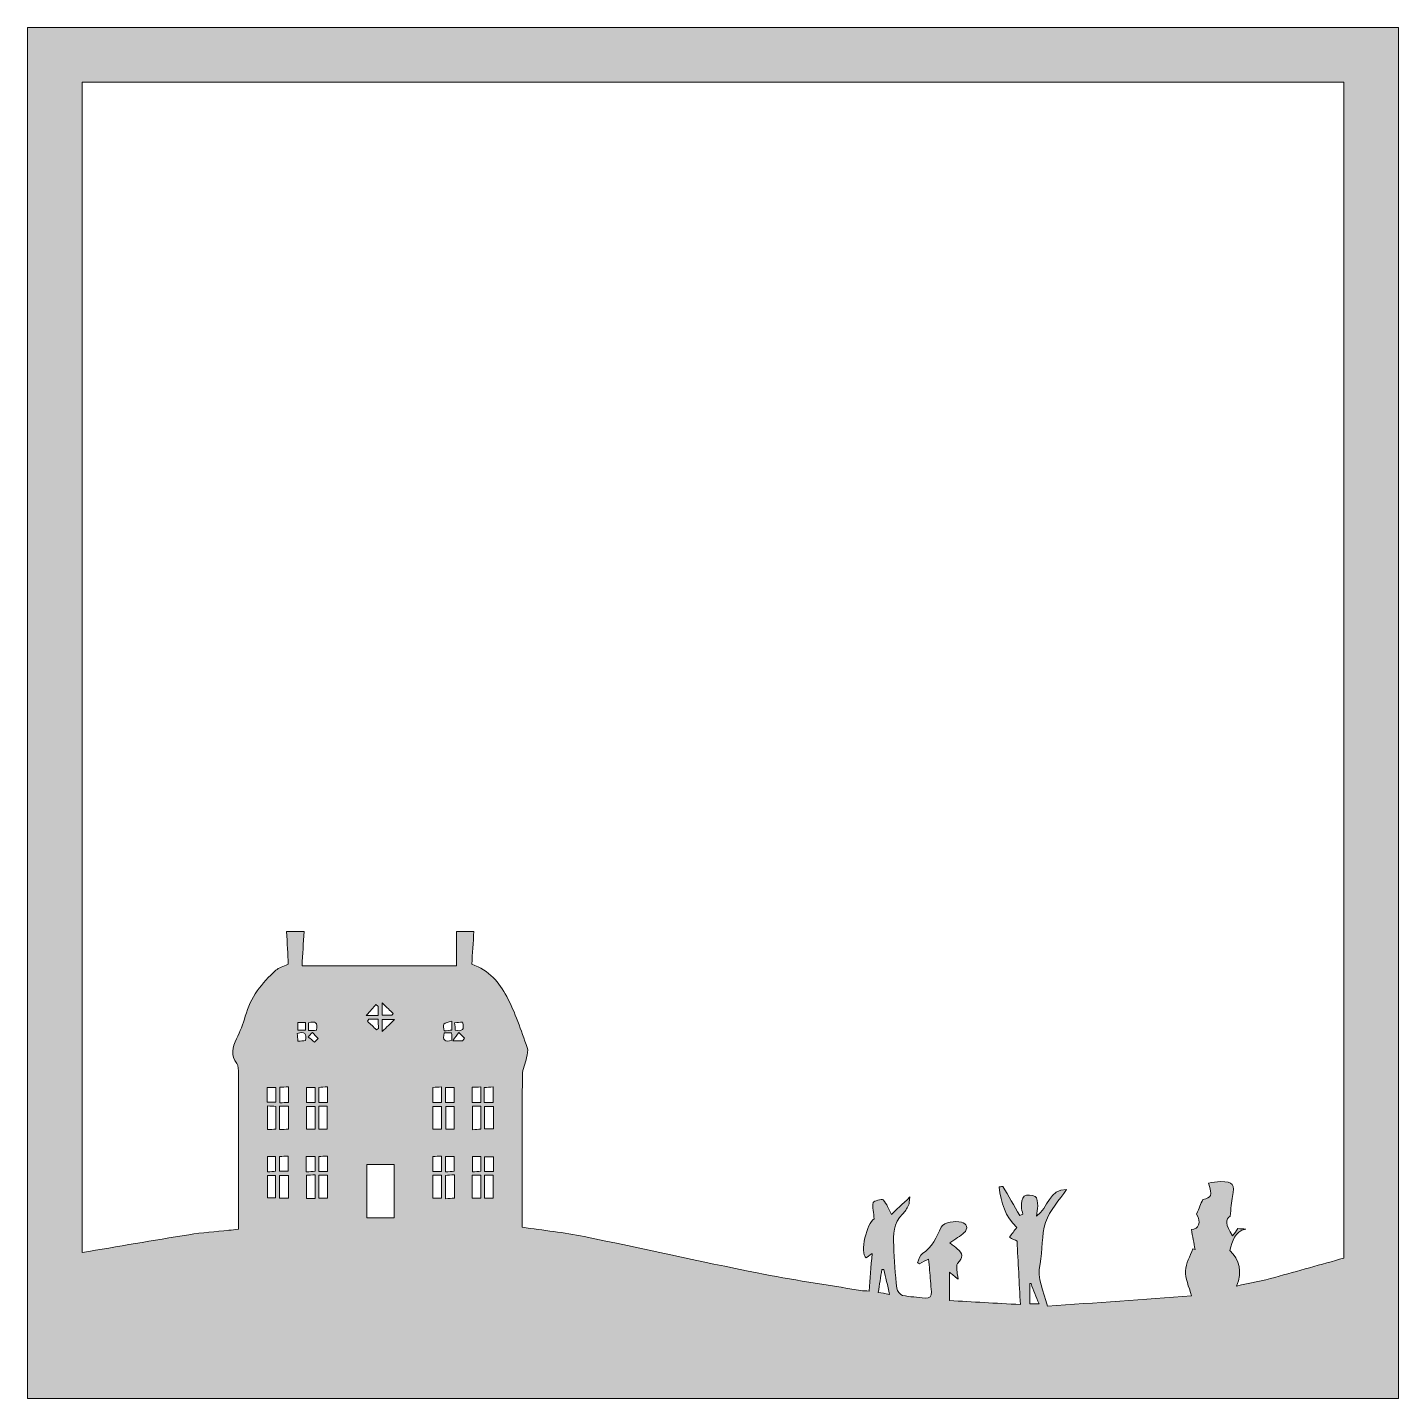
# Model space of a CAD drawing. Header units: inches. Extents: x -622 to 5817, y -2318 to 2869.
# Drawn here: x 2402 to 3382, y -1090 to -110 of the extents above; entities that cross this region are included whole.
import ezdxf

# ---------------------------------------------------------------- set-up
doc = ezdxf.new("R2010")
doc.units = ezdxf.units.IN
doc.header["$MEASUREMENT"] = 0
doc.layers.add('Layer 1', color=7, linetype='Continuous')

msp = doc.modelspace()

# ---------------------------------------------------------------- hatches: boundary and pattern name
at = {"layer": 'Layer 1', "true_color": 0x131b2a}
h = msp.add_hatch(color=168, dxfattribs=at)
h.dxf.hatch_style = 2
h.paths.add_polyline_path([(2402.19, -110.19), (2402.19, -1089.81), (3381.81, -1089.81), (3381.81, -1053.56), (3381.81, -978.41), (3381.81, -963.38), (3381.81, -961.53), (3381.81, -959.71), (3381.81, -945.25), (3381.81, -945.11), (3381.81, -915.82), (3381.81, -910.52), (3381.81, -905.13), (3381.81, -891.35), (3381.81, -885.64), (3381.81, -883.46), (3381.81, -878.54), (3381.81, -110.19)])
edge = h.paths.add_edge_path()
edge.add_spline(control_points=[(2573.7, -927.79), (2573.7, -927.79), (2573.7, -916.84), (2573.7, -916.84), (2573.7, -916.84), (2579.52, -916.84), (2579.52, -916.84), (2579.52, -916.84), (2579.52, -927.45), (2579.52, -927.45), (2577.83, -927.55), (2575.99, -927.66), (2573.7, -927.79)], knot_values=[0, 0, 0, 0, 1, 1, 1, 2, 2, 2, 3, 3, 3, 4, 4, 4, 4], degree=3, periodic=1)
h.paths.add_polyline_path([(2579.47, -930.33), (2579.47, -946.5), (2573.65, -946.5), (2573.65, -930.33)])
edge = h.paths.add_edge_path()
edge.add_spline(control_points=[(2573.69, -897.64), (2573.69, -897.64), (2573.69, -880.72), (2573.69, -880.72), (2575.94, -880.84), (2577.64, -880.92), (2579.64, -881.03), (2579.64, -881.03), (2579.64, -897.32), (2579.64, -897.32), (2577.8, -897.42), (2575.97, -897.52), (2573.69, -897.64)], knot_values=[0, 0, 0, 0, 1, 1, 1, 2, 2, 2, 3, 3, 3, 4, 4, 4, 4], degree=3, periodic=1)
h.paths.add_polyline_path([(2579.57, -878.03), (2573.45, -878.03), (2573.45, -867.6), (2579.57, -867.6)])
edge = h.paths.add_edge_path()
edge.add_spline(control_points=[(2588.62, -880.92), (2588.62, -880.92), (2588.62, -897.37), (2588.62, -897.37), (2586.58, -897.46), (2584.68, -897.55), (2582.39, -897.65), (2582.39, -897.65), (2582.39, -880.92), (2582.39, -880.92), (2582.39, -880.92), (2588.62, -880.92), (2588.62, -880.92)], knot_values=[0, 0, 0, 0, 1, 1, 1, 2, 2, 2, 3, 3, 3, 4, 4, 4, 4], degree=3, periodic=1)
edge = h.paths.add_edge_path()
edge.add_spline(control_points=[(2582.42, -878.54), (2582.42, -878.54), (2582.42, -867.42), (2582.42, -867.42), (2584.33, -867.33), (2586.22, -867.23), (2588.74, -867.11), (2588.74, -867.11), (2588.74, -878.19), (2588.74, -878.19), (2586.62, -878.31), (2584.73, -878.41), (2582.42, -878.54)], knot_values=[0, 0, 0, 0, 1, 1, 1, 2, 2, 2, 3, 3, 3, 4, 4, 4, 4], degree=3, periodic=1)
edge = h.paths.add_edge_path()
edge.add_spline(control_points=[(2588.59, -916.54), (2588.59, -916.54), (2588.59, -927.29), (2588.59, -927.29), (2588.59, -927.29), (2582.32, -927.29), (2582.32, -927.29), (2582.32, -927.29), (2582.32, -916.87), (2582.32, -916.87), (2584.37, -916.76), (2586.26, -916.66), (2588.59, -916.54)], knot_values=[0, 0, 0, 0, 1, 1, 1, 2, 2, 2, 3, 3, 3, 4, 4, 4, 4], degree=3, periodic=1)
h.paths.add_polyline_path([(2588.62, -930.35), (2588.62, -946.73), (2582.38, -946.73), (2582.38, -930.35)])
edge = h.paths.add_edge_path()
edge.add_spline(control_points=[(2600.75, -834.07), (2599.22, -834.21), (2597.56, -834.36), (2595.42, -834.55), (2595.27, -832.52), (2595.14, -830.86), (2594.98, -828.88), (2600.43, -827.27), (2601.93, -829.1), (2600.75, -834.07)], knot_values=[0, 0, 0, 0, 1, 1, 1, 2, 2, 2, 3, 3, 3, 3], degree=3, periodic=1)
h.paths.add_polyline_path([(2595.32, -826.68), (2595.32, -821.15), (2600.84, -821.15), (2600.84, -826.68)])
edge = h.paths.add_edge_path()
edge.add_spline(control_points=[(2605.77, -828.25), (2607.12, -829.65), (2608.48, -831.06), (2609.84, -832.46), (2609.02, -833.39), (2608.2, -834.31), (2607.38, -835.23), (2605.82, -833.98), (2604.25, -832.73), (2602.69, -831.49), (2603.71, -830.41), (2604.74, -829.33), (2605.77, -828.25)], knot_values=[0, 0, 0, 0, 1, 1, 1, 2, 2, 2, 3, 3, 3, 4, 4, 4, 4], degree=3, periodic=1)
edge = h.paths.add_edge_path()
edge.add_spline(control_points=[(2603.03, -826.93), (2603.03, -826.93), (2603.03, -821.38), (2603.03, -821.38), (2607.71, -820.01), (2609.96, -821.04), (2608.63, -826.67), (2606.94, -826.75), (2605.12, -826.83), (2603.03, -826.93)], knot_values=[0, 0, 0, 0, 1, 1, 1, 2, 2, 2, 3, 3, 3, 3], degree=3, periodic=1)
h.paths.add_polyline_path([(2607.71, -867.48), (2607.71, -878.2), (2601.5, -878.2), (2601.5, -867.48)])
h.paths.add_polyline_path([(2607.75, -881.04), (2607.75, -897.34), (2601.48, -897.34), (2601.48, -881.04)])
edge = h.paths.add_edge_path()
edge.add_spline(control_points=[(2607.77, -916.83), (2607.77, -916.83), (2607.77, -927.41), (2607.77, -927.41), (2605.76, -927.55), (2603.86, -927.68), (2601.44, -927.84), (2601.44, -927.84), (2601.44, -916.83), (2601.44, -916.83), (2601.44, -916.83), (2607.77, -916.83), (2607.77, -916.83)], knot_values=[0, 0, 0, 0, 1, 1, 1, 2, 2, 2, 3, 3, 3, 4, 4, 4, 4], degree=3, periodic=1)
edge = h.paths.add_edge_path()
edge.add_spline(control_points=[(2607.68, -929.98), (2607.68, -929.98), (2607.68, -946.75), (2607.68, -946.75), (2607.68, -946.75), (2601.52, -946.75), (2601.52, -946.75), (2601.52, -946.75), (2601.52, -930.31), (2601.52, -930.31), (2603.45, -930.2), (2605.34, -930.11), (2607.68, -929.98)], knot_values=[0, 0, 0, 0, 1, 1, 1, 2, 2, 2, 3, 3, 3, 4, 4, 4, 4], degree=3, periodic=1)
edge = h.paths.add_edge_path()
edge.add_spline(control_points=[(2616.48, -916.52), (2616.48, -916.52), (2616.48, -927.47), (2616.48, -927.47), (2616.48, -927.47), (2610.3, -927.47), (2610.3, -927.47), (2610.3, -927.47), (2610.3, -916.88), (2610.3, -916.88), (2612.35, -916.76), (2614.22, -916.65), (2616.48, -916.52)], knot_values=[0, 0, 0, 0, 1, 1, 1, 2, 2, 2, 3, 3, 3, 4, 4, 4, 4], degree=3, periodic=1)
h.paths.add_polyline_path([(2610.32, -897.33), (2610.32, -880.98), (2616.38, -880.98), (2616.38, -897.33)])
h.paths.add_polyline_path([(2610.31, -930.3), (2616.55, -930.3), (2616.55, -946.64), (2610.31, -946.64)])
edge = h.paths.add_edge_path()
edge.add_spline(control_points=[(2610.29, -878.2), (2610.29, -878.2), (2610.29, -867.47), (2610.29, -867.47), (2612.32, -867.35), (2614.2, -867.23), (2616.55, -867.09), (2616.55, -867.09), (2616.55, -878.2), (2616.55, -878.2), (2616.55, -878.2), (2610.29, -878.2), (2610.29, -878.2)], knot_values=[0, 0, 0, 0, 1, 1, 1, 2, 2, 2, 3, 3, 3, 4, 4, 4, 4], degree=3, periodic=1)
edge = h.paths.add_edge_path()
edge.add_spline(control_points=[(2662.66, -816), (2662.66, -816), (2655.65, -816), (2655.65, -816), (2655.65, -816), (2655.65, -807.03), (2655.65, -807.03), (2659.09, -810.41), (2661.31, -812.59), (2663.53, -814.76), (2663.24, -815.18), (2662.95, -815.59), (2662.66, -816)], knot_values=[0, 0, 0, 0, 1, 1, 1, 2, 2, 2, 3, 3, 3, 4, 4, 4, 4], degree=3, periodic=1)
edge = h.paths.add_edge_path()
edge.add_spline(control_points=[(2664.47, -819.05), (2661.17, -822.27), (2659.04, -824.33), (2655.69, -827.59), (2655.69, -827.59), (2655.69, -819.05), (2655.69, -819.05), (2655.69, -819.05), (2664.47, -819.05), (2664.47, -819.05)], knot_values=[0, 0, 0, 0, 1, 1, 1, 2, 2, 2, 3, 3, 3, 3], degree=3, periodic=1)
h.paths.add_polyline_path([(2664.11, -922.46), (2664.11, -960.69), (2644.57, -960.69), (2644.57, -922.46)])
edge = h.paths.add_edge_path()
edge.add_spline(control_points=[(2651.58, -826.34), (2649.45, -824.31), (2647.31, -822.28), (2645.17, -820.25), (2645.48, -819.78), (2645.8, -819.3), (2646.11, -818.83), (2646.11, -818.83), (2652.68, -818.83), (2652.68, -818.83), (2652.78, -821.03), (2652.88, -823.22), (2652.97, -825.41), (2652.51, -825.72), (2652.05, -826.03), (2651.58, -826.34)], knot_values=[0, 0, 0, 0, 1, 1, 1, 2, 2, 2, 3, 3, 3, 4, 4, 4, 5, 5, 5, 5], degree=3, periodic=1)
edge = h.paths.add_edge_path()
edge.add_spline(control_points=[(2652.72, -816.06), (2652.72, -816.06), (2644.24, -816.06), (2644.24, -816.06), (2647.16, -812.83), (2649.19, -810.58), (2651.22, -808.33), (2651.72, -808.72), (2652.22, -809.11), (2652.72, -809.51), (2652.72, -809.51), (2652.72, -816.06), (2652.72, -816.06)], knot_values=[0, 0, 0, 0, 1, 1, 1, 2, 2, 2, 3, 3, 3, 4, 4, 4, 4], degree=3, periodic=1)
h.paths.add_polyline_path([(2691.93, -930.31), (2698.09, -930.31), (2698.09, -946.62), (2691.93, -946.62)])
edge = h.paths.add_edge_path()
edge.add_spline(control_points=[(2691.92, -927.46), (2691.92, -927.46), (2691.92, -916.88), (2691.92, -916.88), (2693.95, -916.76), (2695.69, -916.66), (2697.91, -916.52), (2697.91, -916.52), (2697.91, -927.46), (2697.91, -927.46), (2697.91, -927.46), (2691.92, -927.46), (2691.92, -927.46)], knot_values=[0, 0, 0, 0, 1, 1, 1, 2, 2, 2, 3, 3, 3, 4, 4, 4, 4], degree=3, periodic=1)
h.paths.add_polyline_path([(2691.92, -897.35), (2691.92, -881.03), (2698.09, -881.03), (2698.09, -897.35)])
edge = h.paths.add_edge_path()
edge.add_spline(control_points=[(2698.05, -878.17), (2698.05, -878.17), (2691.9, -878.17), (2691.9, -878.17), (2691.9, -878.17), (2691.9, -867.48), (2691.9, -867.48), (2694, -867.38), (2695.85, -867.3), (2698.05, -867.19), (2698.05, -867.19), (2698.05, -878.17), (2698.05, -878.17)], knot_values=[0, 0, 0, 0, 1, 1, 1, 2, 2, 2, 3, 3, 3, 4, 4, 4, 4], degree=3, periodic=1)
edge = h.paths.add_edge_path()
edge.add_spline(control_points=[(2710.3, -828.26), (2711.71, -829.61), (2713.13, -830.96), (2714.54, -832.31), (2714.04, -832.92), (2713.53, -833.54), (2713.03, -834.15), (2713.03, -834.15), (2706.1, -834.15), (2706.1, -834.15), (2708, -831.48), (2709.15, -829.87), (2710.3, -828.26)], knot_values=[0, 0, 0, 0, 1, 1, 1, 2, 2, 2, 3, 3, 3, 4, 4, 4, 4], degree=3, periodic=1)
edge = h.paths.add_edge_path()
edge.add_spline(control_points=[(2707.43, -821.26), (2709.45, -821.1), (2711.1, -820.96), (2713.05, -820.8), (2714.57, -826.12), (2713, -827.86), (2707.91, -826.58), (2707.77, -825.05), (2707.62, -823.39), (2707.43, -821.26)], knot_values=[0, 0, 0, 0, 1, 1, 1, 2, 2, 2, 3, 3, 3, 3], degree=3, periodic=1)
edge = h.paths.add_edge_path()
edge.add_spline(control_points=[(2707.13, -916.88), (2707.13, -916.88), (2707.13, -927.45), (2707.13, -927.45), (2705.08, -927.57), (2703.21, -927.68), (2700.95, -927.82), (2700.95, -927.82), (2700.95, -916.88), (2700.95, -916.88), (2700.95, -916.88), (2707.13, -916.88), (2707.13, -916.88)], knot_values=[0, 0, 0, 0, 1, 1, 1, 2, 2, 2, 3, 3, 3, 4, 4, 4, 4], degree=3, periodic=1)
h.paths.add_polyline_path([(2701.05, -897.4), (2701.05, -881.06), (2707.11, -881.06), (2707.11, -897.4)])
edge = h.paths.add_edge_path()
edge.add_spline(control_points=[(2700.96, -930.32), (2702.81, -930.21), (2704.68, -930.11), (2707.22, -929.97), (2707.22, -929.97), (2707.22, -946.56), (2707.22, -946.56), (2705.12, -946.71), (2703.24, -946.86), (2700.96, -947.03), (2700.96, -947.03), (2700.96, -930.32), (2700.96, -930.32)], knot_values=[0, 0, 0, 0, 1, 1, 1, 2, 2, 2, 3, 3, 3, 4, 4, 4, 4], degree=3, periodic=1)
h.paths.add_polyline_path([(2707.12, -867.45), (2707.12, -878.32), (2700.96, -878.32), (2700.96, -867.45)])
edge = h.paths.add_edge_path()
edge.add_spline(control_points=[(2700.04, -828.52), (2700.04, -828.52), (2705.28, -828.52), (2705.28, -828.52), (2705.36, -830.41), (2705.44, -832.07), (2705.52, -833.83), (2700.52, -835.36), (2698.52, -834.1), (2700.04, -828.52)], knot_values=[0, 0, 0, 0, 1, 1, 1, 2, 2, 2, 3, 3, 3, 3], degree=3, periodic=1)
edge = h.paths.add_edge_path()
edge.add_spline(control_points=[(2705.37, -826.58), (2703.73, -826.74), (2702.08, -826.9), (2699.91, -827.1), (2699.8, -825.25), (2699.07, -823.17), (2699.77, -822.42), (2700.84, -821.27), (2702.9, -821.04), (2705.37, -820.1), (2705.37, -820.1), (2705.37, -826.58), (2705.37, -826.58)], knot_values=[0, 0, 0, 0, 1, 1, 1, 2, 2, 2, 3, 3, 3, 4, 4, 4, 4], degree=3, periodic=1)
edge = h.paths.add_edge_path()
edge.add_spline(control_points=[(2720.06, -927.84), (2720.06, -927.84), (2720.06, -916.85), (2720.06, -916.85), (2720.06, -916.85), (2726.18, -916.85), (2726.18, -916.85), (2726.18, -916.85), (2726.18, -927.4), (2726.18, -927.4), (2724.2, -927.55), (2722.34, -927.68), (2720.06, -927.84)], knot_values=[0, 0, 0, 0, 1, 1, 1, 2, 2, 2, 3, 3, 3, 4, 4, 4, 4], degree=3, periodic=1)
h.paths.add_polyline_path([(2726.18, -930.25), (2726.18, -946.61), (2719.98, -946.61), (2719.98, -930.25)])
edge = h.paths.add_edge_path()
edge.add_spline(control_points=[(2720.08, -897.75), (2720.08, -897.75), (2720.08, -880.94), (2720.08, -880.94), (2720.08, -880.94), (2726.04, -880.94), (2726.04, -880.94), (2726.04, -880.94), (2726.04, -897.25), (2726.04, -897.25), (2724.24, -897.4), (2722.38, -897.56), (2720.08, -897.75)], knot_values=[0, 0, 0, 0, 1, 1, 1, 2, 2, 2, 3, 3, 3, 4, 4, 4, 4], degree=3, periodic=1)
edge = h.paths.add_edge_path()
edge.add_spline(control_points=[(2726.07, -878.2), (2726.07, -878.2), (2719.96, -878.2), (2719.96, -878.2), (2719.96, -878.2), (2719.96, -867.43), (2719.96, -867.43), (2721.86, -867.34), (2723.72, -867.25), (2726.07, -867.14), (2726.07, -867.14), (2726.07, -878.2), (2726.07, -878.2)], knot_values=[0, 0, 0, 0, 1, 1, 1, 2, 2, 2, 3, 3, 3, 4, 4, 4, 4], degree=3, periodic=1)
h.paths.add_polyline_path([(2728.79, -927.59), (2728.79, -917.05), (2735.08, -917.05), (2735.08, -927.59)])
h.paths.add_polyline_path([(2735, -930.21), (2735, -946.59), (2728.77, -946.59), (2728.77, -930.21)])
h.paths.add_polyline_path([(2728.69, -897.18), (2728.69, -881.21), (2735.09, -881.21), (2735.09, -897.18)])
edge = h.paths.add_edge_path()
edge.add_spline(control_points=[(2735.04, -878.23), (2735.04, -878.23), (2728.57, -878.23), (2728.57, -878.23), (2728.57, -878.23), (2728.57, -867.56), (2728.57, -867.56), (2730.69, -867.43), (2732.69, -867.32), (2735.04, -867.18), (2735.04, -867.18), (2735.04, -878.23), (2735.04, -878.23)], knot_values=[0, 0, 0, 0, 1, 1, 1, 2, 2, 2, 3, 3, 3, 4, 4, 4, 4], degree=3, periodic=1)
edge = h.paths.add_edge_path()
edge.add_spline(control_points=[(3010.03, -1013.91), (3010.94, -1008.31), (3011.8, -1003), (3012.66, -997.69), (3013.14, -997.65), (3013.63, -997.62), (3014.12, -997.58), (3015.38, -1003.13), (3016.65, -1008.69), (3018.18, -1015.43), (3014.6, -1014.77), (3012.69, -1014.41), (3010.03, -1013.91)], knot_values=[0, 0, 0, 0, 1, 1, 1, 2, 2, 2, 3, 3, 3, 4, 4, 4, 4], degree=3, periodic=1)
edge = h.paths.add_edge_path()
edge.add_spline(control_points=[(3118.34, -1022.15), (3118.34, -1022.15), (3118.34, -1007.71), (3118.34, -1007.71), (3118.63, -1007.7), (3118.92, -1007.68), (3119.21, -1007.67), (3121.07, -1012.37), (3122.93, -1017.06), (3124.94, -1022.15), (3124.94, -1022.15), (3118.34, -1022.15), (3118.34, -1022.15)], knot_values=[0, 0, 0, 0, 1, 1, 1, 2, 2, 2, 3, 3, 3, 4, 4, 4, 4], degree=3, periodic=1)
edge = h.paths.add_edge_path()
edge.add_spline(control_points=[(3293.5, -1003.2), (3284.77, -1005.62), (3275.82, -1007.24), (3266.06, -1009.43), (3270.38, -998.94), (3268.11, -990.82), (3261.25, -983.96), (3263.15, -977.35), (3264.49, -970.51), (3272.7, -968.69), (3270.79, -968.59), (3268.88, -968.49), (3267, -968.39), (3265.81, -970.03), (3264.62, -971.67), (3263.26, -973.56), (3257.97, -965.52), (3257.98, -961.74), (3261.4, -959.48), (3262.09, -954.03), (3262.38, -949.64), (3263.25, -945.37), (3264.97, -937), (3263.46, -934.85), (3254.67, -934.77), (3251.83, -934.75), (3248.99, -935.48), (3245.97, -935.89), (3249.03, -944.78), (3248.21, -946.41), (3241.92, -947.51), (3240.48, -950.92), (3239.27, -953.81), (3237.53, -957.95), (3240.89, -963.79), (3239.24, -968.99), (3233.76, -969.12), (3234.62, -973.71), (3235.53, -978.54), (3236.44, -983.37), (3235.9, -983.21), (3235.37, -983.05), (3234.83, -982.89), (3232.94, -988.1), (3229.74, -993.25), (3229.53, -998.52), (3229.31, -1003.98), (3232, -1009.56), (3233.78, -1016.47), (3199.92, -1018.9), (3165.33, -1021.38), (3130.88, -1023.85), (3128.4, -1012.8), (3123.13, -1004.25), (3125.63, -993.61), (3127.91, -983.91), (3126.39, -973.14), (3129.6, -963.9), (3132.6, -955.23), (3139.6, -947.96), (3144.61, -940.4), (3132.36, -940.08), (3131.37, -953.65), (3123.15, -959.37), (3123.06, -956.81), (3124.02, -954.49), (3123.97, -952.19), (3123.91, -949.8), (3123.58, -946.2), (3122.1, -945.35), (3120.01, -944.16), (3116.03, -943.99), (3114.2, -945.28), (3112.58, -946.42), (3112.53, -950.14), (3112.31, -952.77), (3112.17, -954.46), (3112.99, -956.22), (3113.38, -957.96), (3112.63, -958.28), (3111.89, -958.61), (3111.15, -958.94), (3107.1, -951.99), (3103.06, -945.05), (3099.08, -938.22), (3097.89, -938.43), (3096.55, -938.67), (3096.45, -938.69), (3097.59, -949.86), (3101, -959.83), (3108.96, -967.5), (3107.09, -970.07), (3105.62, -972.11), (3103.85, -974.55), (3105.91, -975.63), (3107.77, -976.6), (3109.2, -977.35), (3110, -992.35), (3110.78, -1007.1), (3111.61, -1022.63), (3093.74, -1021.63), (3077.26, -1020.71), (3061.01, -1019.8), (3061.01, -1019.8), (3061.01, -999.55), (3061.01, -999.55), (3062.94, -1001.12), (3064.42, -1002.33), (3067.23, -1004.6), (3066.69, -1001.11), (3066.31, -999.62), (3066.26, -998.12), (3066.21, -996.46), (3065.78, -994.15), (3066.67, -993.23), (3070.69, -989.06), (3070.82, -986.11), (3066.54, -982.81), (3065.03, -981.65), (3063.57, -980.44), (3061.23, -978.57), (3065.21, -975.8), (3068.56, -973.77), (3071.5, -971.26), (3072.63, -970.29), (3073.54, -968.05), (3073.22, -966.71), (3072.92, -965.45), (3070.97, -964), (3069.54, -963.74), (3066.94, -963.27), (3064.08, -963.15), (3061.54, -963.76), (3059.11, -964.34), (3055.68, -965.5), (3054.91, -967.33), (3051.8, -974.67), (3048.61, -981.58), (3041.59, -986.22), (3039.78, -987.42), (3039.22, -990.5), (3038.08, -992.72), (3038.55, -993.01), (3039.02, -993.29), (3039.48, -993.58), (3041.83, -992.33), (3044.18, -991.08), (3046.01, -990.1), (3046.29, -992.93), (3046.56, -995.5), (3046.78, -998.07), (3047.21, -1003.22), (3047.65, -1008.37), (3048.01, -1013.53), (3048.23, -1016.68), (3047.04, -1018.41), (3043.51, -1017.99), (3038.15, -1017.34), (3032.69, -1017.26), (3027.46, -1016.11), (3025.72, -1015.72), (3023.47, -1012.91), (3023.27, -1011.02), (3022.2, -1000.96), (3021.49, -990.86), (3021.09, -980.75), (3020.77, -972.62), (3020.8, -964.46), (3027.39, -958.08), (3029.19, -956.32), (3030.51, -953.98), (3031.69, -951.72), (3032.33, -950.5), (3032.22, -948.88), (3032.7, -945.78), (3027.08, -951.1), (3022.93, -955.04), (3019.44, -958.35), (3017.44, -954.45), (3016.2, -950.56), (3013.66, -947.9), (3012.76, -946.96), (3006.71, -948.61), (3006.49, -949.75), (3005.8, -953.29), (3006.78, -957.16), (3007.17, -961.45), (3002.12, -964.03), (2996.53, -985.77), (3001.4, -989.3), (3002.39, -988.55), (3003.45, -987.75), (3005.63, -986.1), (3004.92, -995.8), (3004.31, -1004.22), (3003.67, -1013.02), (3001.29, -1012.85), (2999.31, -1012.88), (2997.39, -1012.56), (2972.77, -1008.47), (2948.04, -1004.96), (2923.58, -1000.07), (2882.29, -991.81), (2841.22, -982.44), (2799.95, -974.04), (2785.55, -971.1), (2770.85, -969.64), (2755.69, -967.42), (2755.69, -967.42), (2755.69, -961.16), (2755.69, -961.16), (2755.69, -926.98), (2755.58, -892.81), (2755.83, -858.64), (2755.86, -854.49), (2757.91, -850.38), (2758.78, -846.19), (2759.26, -843.86), (2760.04, -841.12), (2759.29, -839.07), (2754.72, -826.72), (2750.8, -813.96), (2744.6, -802.45), (2739.4, -792.78), (2732.11, -783.81), (2719.69, -779.46), (2720.15, -772.12), (2720.65, -764.03), (2721.15, -755.99), (2721.15, -755.99), (2708.83, -755.99), (2708.83, -755.99), (2708.83, -755.99), (2708.83, -780.72), (2708.83, -780.72), (2708.83, -780.72), (2598.4, -780.72), (2598.4, -780.72), (2598.89, -772.34), (2599.35, -764.4), (2599.83, -756.07), (2599.83, -756.07), (2587.38, -756.07), (2587.38, -756.07), (2587.8, -764.55), (2588.19, -772.52), (2588.53, -779.43), (2584.74, -781.28), (2581.78, -782.03), (2579.74, -783.83), (2569.56, -792.78), (2561.57, -803.23), (2557.85, -816.64), (2556.31, -822.18), (2554.04, -827.59), (2551.52, -832.78), (2548.57, -838.89), (2547.18, -844.49), (2551.85, -850.52), (2553.1, -852.14), (2552.93, -855.08), (2552.93, -857.41), (2552.99, -892.39), (2552.97, -927.36), (2552.97, -962.33), (2552.97, -962.33), (2552.97, -968.7), (2552.97, -968.7), (2550.47, -969.02), (2548.33, -969.33), (2546.19, -969.56), (2536.66, -970.61), (2527.07, -971.22), (2517.62, -972.73), (2492.12, -976.83), (2466.67, -981.16), (2441.2, -985.46), (2441.2, -985.46), (2441.2, -149.2), (2441.2, -149.2), (2441.2, -149.2), (3342.8, -149.2), (3342.8, -149.2), (3342.8, -149.2), (3342.8, -989.4), (3342.8, -989.4), (3326.38, -994.02), (3309.95, -998.64), (3293.5, -1003.2)], knot_values=[0, 0, 0, 0, 1, 1, 1, 2, 2, 2, 3, 3, 3, 4, 4, 4, 5, 5, 5, 6, 6, 6, 7, 7, 7, 8, 8, 8, 9, 9, 9, 10, 10, 10, 11, 11, 11, 12, 12, 12, 13, 13, 13, 14, 14, 14, 15, 15, 15, 16, 16, 16, 17, 17, 17, 18, 18, 18, 19, 19, 19, 20, 20, 20, 21, 21, 21, 22, 22, 22, 23, 23, 23, 24, 24, 24, 25, 25, 25, 26, 26, 26, 27, 27, 27, 28, 28, 28, 29, 29, 29, 30, 30, 30, 31, 31, 31, 32, 32, 32, 33, 33, 33, 34, 34, 34, 35, 35, 35, 36, 36, 36, 37, 37, 37, 38, 38, 38, 39, 39, 39, 40, 40, 40, 41, 41, 41, 42, 42, 42, 43, 43, 43, 44, 44, 44, 45, 45, 45, 46, 46, 46, 47, 47, 47, 48, 48, 48, 49, 49, 49, 50, 50, 50, 51, 51, 51, 52, 52, 52, 53, 53, 53, 54, 54, 54, 55, 55, 55, 56, 56, 56, 57, 57, 57, 58, 58, 58, 59, 59, 59, 60, 60, 60, 61, 61, 61, 62, 62, 62, 63, 63, 63, 64, 64, 64, 65, 65, 65, 66, 66, 66, 67, 67, 67, 68, 68, 68, 69, 69, 69, 70, 70, 70, 71, 71, 71, 72, 72, 72, 73, 73, 73, 74, 74, 74, 75, 75, 75, 76, 76, 76, 77, 77, 77, 78, 78, 78, 79, 79, 79, 80, 80, 80, 81, 81, 81, 82, 82, 82, 83, 83, 83, 84, 84, 84, 85, 85, 85, 86, 86, 86, 87, 87, 87, 88, 88, 88, 89, 89, 89, 90, 90, 90, 91, 91, 91, 92, 92, 92, 93, 93, 93, 94, 94, 94, 95, 95, 95, 96, 96, 96, 96], degree=3, periodic=1)

# ---------------------------------------------------------------- linework, layer by layer
at = {"layer": 'Layer 1', "lineweight": 0}
for points in [[(2402.19, -110.19), (2402.19, -1089.81), (3381.81, -1089.81), (3381.81, -1053.56), (3381.81, -978.41), (3381.81, -963.38), (3381.81, -961.53), (3381.81, -959.71), (3381.81, -945.25), (3381.81, -945.11), (3381.81, -915.82), (3381.81, -910.52), (3381.81, -905.13), (3381.81, -891.35), (3381.81, -885.64), (3381.81, -883.46), (3381.81, -878.54), (3381.81, -110.19), (2402.19, -110.19)], [(2595.32, -826.68), (2595.32, -821.15), (2600.84, -821.15), (2600.84, -826.68), (2595.32, -826.68)], [(2579.57, -878.03), (2573.45, -878.03), (2573.45, -867.6), (2579.57, -867.6), (2579.57, -878.03)], [(2607.71, -867.48), (2607.71, -878.2), (2601.5, -878.2), (2601.5, -867.48), (2607.71, -867.48)], [(2707.12, -867.45), (2707.12, -878.32), (2700.96, -878.32), (2700.96, -867.45), (2707.12, -867.45)], [(2607.75, -881.04), (2607.75, -897.34), (2601.48, -897.34), (2601.48, -881.04), (2607.75, -881.04)], [(2610.32, -897.33), (2610.32, -880.98), (2616.38, -880.98), (2616.38, -897.33), (2610.32, -897.33)], [(2691.92, -897.35), (2691.92, -881.03), (2698.09, -881.03), (2698.09, -897.35), (2691.92, -897.35)], [(2701.05, -897.4), (2701.05, -881.06), (2707.11, -881.06), (2707.11, -897.4), (2701.05, -897.4)], [(2728.69, -897.18), (2728.69, -881.21), (2735.09, -881.21), (2735.09, -897.18), (2728.69, -897.18)], [(2728.79, -927.59), (2728.79, -917.05), (2735.08, -917.05), (2735.08, -927.59), (2728.79, -927.59)], [(2579.47, -930.33), (2579.47, -946.5), (2573.65, -946.5), (2573.65, -930.33), (2579.47, -930.33)], [(2588.62, -930.35), (2588.62, -946.73), (2582.38, -946.73), (2582.38, -930.35), (2588.62, -930.35)], [(2610.31, -930.3), (2616.55, -930.3), (2616.55, -946.64), (2610.31, -946.64), (2610.31, -930.3)], [(2664.11, -922.46), (2664.11, -960.69), (2644.57, -960.69), (2644.57, -922.46), (2664.11, -922.46)], [(2691.93, -930.31), (2698.09, -930.31), (2698.09, -946.62), (2691.93, -946.62), (2691.93, -930.31)], [(2726.18, -930.25), (2726.18, -946.61), (2719.98, -946.61), (2719.98, -930.25), (2726.18, -930.25)], [(2735, -930.21), (2735, -946.59), (2728.77, -946.59), (2728.77, -930.21), (2735, -930.21)]]:
    msp.add_lwpolyline(points, dxfattribs=at)
for points, knots in [([(3293.5, -1003.2), (3284.77, -1005.62), (3275.82, -1007.24), (3266.06, -1009.43), (3270.38, -998.94), (3268.11, -990.82), (3261.25, -983.96), (3263.15, -977.35), (3264.49, -970.51), (3272.7, -968.69), (3270.79, -968.59), (3268.88, -968.49), (3267, -968.39), (3265.81, -970.03), (3264.62, -971.67), (3263.26, -973.56), (3257.97, -965.52), (3257.98, -961.74), (3261.4, -959.48), (3262.09, -954.03), (3262.38, -949.64), (3263.25, -945.37), (3264.97, -937), (3263.46, -934.85), (3254.67, -934.77), (3251.83, -934.75), (3248.99, -935.48), (3245.97, -935.89), (3249.03, -944.78), (3248.21, -946.41), (3241.92, -947.51), (3240.48, -950.92), (3239.27, -953.81), (3237.53, -957.95), (3240.89, -963.79), (3239.24, -968.99), (3233.76, -969.12), (3234.62, -973.71), (3235.53, -978.54), (3236.44, -983.37), (3235.9, -983.21), (3235.37, -983.05), (3234.83, -982.89), (3232.94, -988.1), (3229.74, -993.25), (3229.53, -998.52), (3229.31, -1003.98), (3232, -1009.56), (3233.78, -1016.47), (3199.92, -1018.9), (3165.33, -1021.38), (3130.88, -1023.85), (3128.4, -1012.8), (3123.13, -1004.25), (3125.63, -993.61), (3127.91, -983.91), (3126.39, -973.14), (3129.6, -963.9), (3132.6, -955.23), (3139.6, -947.96), (3144.61, -940.4), (3132.36, -940.08), (3131.37, -953.65), (3123.15, -959.37), (3123.06, -956.81), (3124.02, -954.49), (3123.97, -952.19), (3123.91, -949.8), (3123.58, -946.2), (3122.1, -945.35), (3120.01, -944.16), (3116.03, -943.99), (3114.2, -945.28), (3112.58, -946.42), (3112.53, -950.14), (3112.31, -952.77), (3112.17, -954.46), (3112.99, -956.22), (3113.38, -957.96), (3112.63, -958.28), (3111.89, -958.61), (3111.15, -958.94), (3107.1, -951.99), (3103.06, -945.05), (3099.08, -938.22), (3097.89, -938.43), (3096.55, -938.67), (3096.45, -938.69), (3097.59, -949.86), (3101, -959.83), (3108.96, -967.5), (3107.09, -970.07), (3105.62, -972.11), (3103.85, -974.55), (3105.91, -975.63), (3107.77, -976.6), (3109.2, -977.35), (3110, -992.35), (3110.78, -1007.1), (3111.61, -1022.63), (3093.74, -1021.63), (3077.26, -1020.71), (3061.01, -1019.8), (3061.01, -1019.8), (3061.01, -999.55), (3061.01, -999.55), (3062.94, -1001.12), (3064.42, -1002.33), (3067.23, -1004.6), (3066.69, -1001.11), (3066.31, -999.62), (3066.26, -998.12), (3066.21, -996.46), (3065.78, -994.15), (3066.67, -993.23), (3070.69, -989.06), (3070.82, -986.11), (3066.54, -982.81), (3065.03, -981.65), (3063.57, -980.44), (3061.23, -978.57), (3065.21, -975.8), (3068.56, -973.77), (3071.5, -971.26), (3072.63, -970.29), (3073.54, -968.05), (3073.22, -966.71), (3072.92, -965.45), (3070.97, -964), (3069.54, -963.74), (3066.94, -963.27), (3064.08, -963.15), (3061.54, -963.76), (3059.11, -964.34), (3055.68, -965.5), (3054.91, -967.33), (3051.8, -974.67), (3048.61, -981.58), (3041.59, -986.22), (3039.78, -987.42), (3039.22, -990.5), (3038.08, -992.72), (3038.55, -993.01), (3039.02, -993.29), (3039.48, -993.58), (3041.83, -992.33), (3044.18, -991.08), (3046.01, -990.1), (3046.29, -992.93), (3046.56, -995.5), (3046.78, -998.07), (3047.21, -1003.22), (3047.65, -1008.37), (3048.01, -1013.53), (3048.23, -1016.68), (3047.04, -1018.41), (3043.51, -1017.99), (3038.15, -1017.34), (3032.69, -1017.26), (3027.46, -1016.11), (3025.72, -1015.72), (3023.47, -1012.91), (3023.27, -1011.02), (3022.2, -1000.96), (3021.49, -990.86), (3021.09, -980.75), (3020.77, -972.62), (3020.8, -964.46), (3027.39, -958.08), (3029.19, -956.32), (3030.51, -953.98), (3031.69, -951.72), (3032.33, -950.5), (3032.22, -948.88), (3032.7, -945.78), (3027.08, -951.1), (3022.93, -955.04), (3019.44, -958.35), (3017.44, -954.45), (3016.2, -950.56), (3013.66, -947.9), (3012.76, -946.96), (3006.71, -948.61), (3006.49, -949.75), (3005.8, -953.29), (3006.78, -957.16), (3007.17, -961.45), (3002.12, -964.03), (2996.53, -985.77), (3001.4, -989.3), (3002.39, -988.55), (3003.45, -987.75), (3005.63, -986.1), (3004.92, -995.8), (3004.31, -1004.22), (3003.67, -1013.02), (3001.29, -1012.85), (2999.31, -1012.88), (2997.39, -1012.56), (2972.77, -1008.47), (2948.04, -1004.96), (2923.58, -1000.07), (2882.29, -991.81), (2841.22, -982.44), (2799.95, -974.04), (2785.55, -971.1), (2770.85, -969.64), (2755.69, -967.42), (2755.69, -967.42), (2755.69, -961.16), (2755.69, -961.16), (2755.69, -926.98), (2755.58, -892.81), (2755.83, -858.64), (2755.86, -854.49), (2757.91, -850.38), (2758.78, -846.19), (2759.26, -843.86), (2760.04, -841.12), (2759.29, -839.07), (2754.72, -826.72), (2750.8, -813.96), (2744.6, -802.45), (2739.4, -792.78), (2732.11, -783.81), (2719.69, -779.46), (2720.15, -772.12), (2720.65, -764.03), (2721.15, -755.99), (2721.15, -755.99), (2708.83, -755.99), (2708.83, -755.99), (2708.83, -755.99), (2708.83, -780.72), (2708.83, -780.72), (2708.83, -780.72), (2598.4, -780.72), (2598.4, -780.72), (2598.89, -772.34), (2599.35, -764.4), (2599.83, -756.07), (2599.83, -756.07), (2587.38, -756.07), (2587.38, -756.07), (2587.8, -764.55), (2588.19, -772.52), (2588.53, -779.43), (2584.74, -781.28), (2581.78, -782.03), (2579.74, -783.83), (2569.56, -792.78), (2561.57, -803.23), (2557.85, -816.64), (2556.31, -822.18), (2554.04, -827.59), (2551.52, -832.78), (2548.57, -838.89), (2547.18, -844.49), (2551.85, -850.52), (2553.1, -852.14), (2552.93, -855.08), (2552.93, -857.41), (2552.99, -892.39), (2552.97, -927.36), (2552.97, -962.33), (2552.97, -962.33), (2552.97, -968.7), (2552.97, -968.7), (2550.47, -969.02), (2548.33, -969.33), (2546.19, -969.56), (2536.66, -970.61), (2527.07, -971.22), (2517.62, -972.73), (2492.12, -976.83), (2466.67, -981.16), (2441.2, -985.46), (2441.2, -985.46), (2441.2, -149.2), (2441.2, -149.2), (2441.2, -149.2), (3342.8, -149.2), (3342.8, -149.2), (3342.8, -149.2), (3342.8, -989.4), (3342.8, -989.4), (3326.38, -994.02), (3309.95, -998.64), (3293.5, -1003.2)], [0, 0, 0, 0, 1, 1, 1, 2, 2, 2, 3, 3, 3, 4, 4, 4, 5, 5, 5, 6, 6, 6, 7, 7, 7, 8, 8, 8, 9, 9, 9, 10, 10, 10, 11, 11, 11, 12, 12, 12, 13, 13, 13, 14, 14, 14, 15, 15, 15, 16, 16, 16, 17, 17, 17, 18, 18, 18, 19, 19, 19, 20, 20, 20, 21, 21, 21, 22, 22, 22, 23, 23, 23, 24, 24, 24, 25, 25, 25, 26, 26, 26, 27, 27, 27, 28, 28, 28, 29, 29, 29, 30, 30, 30, 31, 31, 31, 32, 32, 32, 33, 33, 33, 34, 34, 34, 35, 35, 35, 36, 36, 36, 37, 37, 37, 38, 38, 38, 39, 39, 39, 40, 40, 40, 41, 41, 41, 42, 42, 42, 43, 43, 43, 44, 44, 44, 45, 45, 45, 46, 46, 46, 47, 47, 47, 48, 48, 48, 49, 49, 49, 50, 50, 50, 51, 51, 51, 52, 52, 52, 53, 53, 53, 54, 54, 54, 55, 55, 55, 56, 56, 56, 57, 57, 57, 58, 58, 58, 59, 59, 59, 60, 60, 60, 61, 61, 61, 62, 62, 62, 63, 63, 63, 64, 64, 64, 65, 65, 65, 66, 66, 66, 67, 67, 67, 68, 68, 68, 69, 69, 69, 70, 70, 70, 71, 71, 71, 72, 72, 72, 73, 73, 73, 74, 74, 74, 75, 75, 75, 76, 76, 76, 77, 77, 77, 78, 78, 78, 79, 79, 79, 80, 80, 80, 81, 81, 81, 82, 82, 82, 83, 83, 83, 84, 84, 84, 85, 85, 85, 86, 86, 86, 87, 87, 87, 88, 88, 88, 89, 89, 89, 90, 90, 90, 91, 91, 91, 92, 92, 92, 93, 93, 93, 94, 94, 94, 95, 95, 95, 96, 96, 96, 96]), ([(2652.72, -816.06), (2652.72, -816.06), (2644.24, -816.06), (2644.24, -816.06), (2647.16, -812.83), (2649.19, -810.58), (2651.22, -808.33), (2651.72, -808.72), (2652.22, -809.11), (2652.72, -809.51), (2652.72, -809.51), (2652.72, -816.06), (2652.72, -816.06)], [0, 0, 0, 0, 1, 1, 1, 2, 2, 2, 3, 3, 3, 4, 4, 4, 4]), ([(2662.66, -816), (2662.66, -816), (2655.65, -816), (2655.65, -816), (2655.65, -816), (2655.65, -807.03), (2655.65, -807.03), (2659.09, -810.41), (2661.31, -812.59), (2663.53, -814.76), (2663.24, -815.18), (2662.95, -815.59), (2662.66, -816)], [0, 0, 0, 0, 1, 1, 1, 2, 2, 2, 3, 3, 3, 4, 4, 4, 4]), ([(2603.03, -826.93), (2603.03, -826.93), (2603.03, -821.38), (2603.03, -821.38), (2607.71, -820.01), (2609.96, -821.04), (2608.63, -826.67), (2606.94, -826.75), (2605.12, -826.83), (2603.03, -826.93)], [0, 0, 0, 0, 1, 1, 1, 2, 2, 2, 3, 3, 3, 3]), ([(2651.58, -826.34), (2649.45, -824.31), (2647.31, -822.28), (2645.17, -820.25), (2645.48, -819.78), (2645.8, -819.3), (2646.11, -818.83), (2646.11, -818.83), (2652.68, -818.83), (2652.68, -818.83), (2652.78, -821.03), (2652.88, -823.22), (2652.97, -825.41), (2652.51, -825.72), (2652.05, -826.03), (2651.58, -826.34)], [0, 0, 0, 0, 1, 1, 1, 2, 2, 2, 3, 3, 3, 4, 4, 4, 5, 5, 5, 5]), ([(2664.47, -819.05), (2661.17, -822.27), (2659.04, -824.33), (2655.69, -827.59), (2655.69, -827.59), (2655.69, -819.05), (2655.69, -819.05), (2655.69, -819.05), (2664.47, -819.05), (2664.47, -819.05)], [0, 0, 0, 0, 1, 1, 1, 2, 2, 2, 3, 3, 3, 3]), ([(2705.37, -826.58), (2703.73, -826.74), (2702.08, -826.9), (2699.91, -827.1), (2699.8, -825.25), (2699.07, -823.17), (2699.77, -822.42), (2700.84, -821.27), (2702.9, -821.04), (2705.37, -820.1), (2705.37, -820.1), (2705.37, -826.58), (2705.37, -826.58)], [0, 0, 0, 0, 1, 1, 1, 2, 2, 2, 3, 3, 3, 4, 4, 4, 4]), ([(2707.43, -821.26), (2709.45, -821.1), (2711.1, -820.96), (2713.05, -820.8), (2714.57, -826.12), (2713, -827.86), (2707.91, -826.58), (2707.77, -825.05), (2707.62, -823.39), (2707.43, -821.26)], [0, 0, 0, 0, 1, 1, 1, 2, 2, 2, 3, 3, 3, 3]), ([(2600.75, -834.07), (2599.22, -834.21), (2597.56, -834.36), (2595.42, -834.55), (2595.27, -832.52), (2595.14, -830.86), (2594.98, -828.88), (2600.43, -827.27), (2601.93, -829.1), (2600.75, -834.07)], [0, 0, 0, 0, 1, 1, 1, 2, 2, 2, 3, 3, 3, 3]), ([(2605.77, -828.25), (2607.12, -829.65), (2608.48, -831.06), (2609.84, -832.46), (2609.02, -833.39), (2608.2, -834.31), (2607.38, -835.23), (2605.82, -833.98), (2604.25, -832.73), (2602.69, -831.49), (2603.71, -830.41), (2604.74, -829.33), (2605.77, -828.25)], [0, 0, 0, 0, 1, 1, 1, 2, 2, 2, 3, 3, 3, 4, 4, 4, 4]), ([(2700.04, -828.52), (2700.04, -828.52), (2705.28, -828.52), (2705.28, -828.52), (2705.36, -830.41), (2705.44, -832.07), (2705.52, -833.83), (2700.52, -835.36), (2698.52, -834.1), (2700.04, -828.52)], [0, 0, 0, 0, 1, 1, 1, 2, 2, 2, 3, 3, 3, 3]), ([(2710.3, -828.26), (2711.71, -829.61), (2713.13, -830.96), (2714.54, -832.31), (2714.04, -832.92), (2713.53, -833.54), (2713.03, -834.15), (2713.03, -834.15), (2706.1, -834.15), (2706.1, -834.15), (2708, -831.48), (2709.15, -829.87), (2710.3, -828.26)], [0, 0, 0, 0, 1, 1, 1, 2, 2, 2, 3, 3, 3, 4, 4, 4, 4]), ([(2582.42, -878.54), (2582.42, -878.54), (2582.42, -867.42), (2582.42, -867.42), (2584.33, -867.33), (2586.22, -867.23), (2588.74, -867.11), (2588.74, -867.11), (2588.74, -878.19), (2588.74, -878.19), (2586.62, -878.31), (2584.73, -878.41), (2582.42, -878.54)], [0, 0, 0, 0, 1, 1, 1, 2, 2, 2, 3, 3, 3, 4, 4, 4, 4]), ([(2610.29, -878.2), (2610.29, -878.2), (2610.29, -867.47), (2610.29, -867.47), (2612.32, -867.35), (2614.2, -867.23), (2616.55, -867.09), (2616.55, -867.09), (2616.55, -878.2), (2616.55, -878.2), (2616.55, -878.2), (2610.29, -878.2), (2610.29, -878.2)], [0, 0, 0, 0, 1, 1, 1, 2, 2, 2, 3, 3, 3, 4, 4, 4, 4]), ([(2698.05, -878.17), (2698.05, -878.17), (2691.9, -878.17), (2691.9, -878.17), (2691.9, -878.17), (2691.9, -867.48), (2691.9, -867.48), (2694, -867.38), (2695.85, -867.3), (2698.05, -867.19), (2698.05, -867.19), (2698.05, -878.17), (2698.05, -878.17)], [0, 0, 0, 0, 1, 1, 1, 2, 2, 2, 3, 3, 3, 4, 4, 4, 4]), ([(2726.07, -878.2), (2726.07, -878.2), (2719.96, -878.2), (2719.96, -878.2), (2719.96, -878.2), (2719.96, -867.43), (2719.96, -867.43), (2721.86, -867.34), (2723.72, -867.25), (2726.07, -867.14), (2726.07, -867.14), (2726.07, -878.2), (2726.07, -878.2)], [0, 0, 0, 0, 1, 1, 1, 2, 2, 2, 3, 3, 3, 4, 4, 4, 4]), ([(2735.04, -878.23), (2735.04, -878.23), (2728.57, -878.23), (2728.57, -878.23), (2728.57, -878.23), (2728.57, -867.56), (2728.57, -867.56), (2730.69, -867.43), (2732.69, -867.32), (2735.04, -867.18), (2735.04, -867.18), (2735.04, -878.23), (2735.04, -878.23)], [0, 0, 0, 0, 1, 1, 1, 2, 2, 2, 3, 3, 3, 4, 4, 4, 4]), ([(2573.69, -897.64), (2573.69, -897.64), (2573.69, -880.72), (2573.69, -880.72), (2575.94, -880.84), (2577.64, -880.92), (2579.64, -881.03), (2579.64, -881.03), (2579.64, -897.32), (2579.64, -897.32), (2577.8, -897.42), (2575.97, -897.52), (2573.69, -897.64)], [0, 0, 0, 0, 1, 1, 1, 2, 2, 2, 3, 3, 3, 4, 4, 4, 4]), ([(2588.62, -880.92), (2588.62, -880.92), (2588.62, -897.37), (2588.62, -897.37), (2586.58, -897.46), (2584.68, -897.55), (2582.39, -897.65), (2582.39, -897.65), (2582.39, -880.92), (2582.39, -880.92), (2582.39, -880.92), (2588.62, -880.92), (2588.62, -880.92)], [0, 0, 0, 0, 1, 1, 1, 2, 2, 2, 3, 3, 3, 4, 4, 4, 4]), ([(2720.08, -897.75), (2720.08, -897.75), (2720.08, -880.94), (2720.08, -880.94), (2720.08, -880.94), (2726.04, -880.94), (2726.04, -880.94), (2726.04, -880.94), (2726.04, -897.25), (2726.04, -897.25), (2724.24, -897.4), (2722.38, -897.56), (2720.08, -897.75)], [0, 0, 0, 0, 1, 1, 1, 2, 2, 2, 3, 3, 3, 4, 4, 4, 4]), ([(2573.7, -927.79), (2573.7, -927.79), (2573.7, -916.84), (2573.7, -916.84), (2573.7, -916.84), (2579.52, -916.84), (2579.52, -916.84), (2579.52, -916.84), (2579.52, -927.45), (2579.52, -927.45), (2577.83, -927.55), (2575.99, -927.66), (2573.7, -927.79)], [0, 0, 0, 0, 1, 1, 1, 2, 2, 2, 3, 3, 3, 4, 4, 4, 4]), ([(2588.59, -916.54), (2588.59, -916.54), (2588.59, -927.29), (2588.59, -927.29), (2588.59, -927.29), (2582.32, -927.29), (2582.32, -927.29), (2582.32, -927.29), (2582.32, -916.87), (2582.32, -916.87), (2584.37, -916.76), (2586.26, -916.66), (2588.59, -916.54)], [0, 0, 0, 0, 1, 1, 1, 2, 2, 2, 3, 3, 3, 4, 4, 4, 4]), ([(2607.77, -916.83), (2607.77, -916.83), (2607.77, -927.41), (2607.77, -927.41), (2605.76, -927.55), (2603.86, -927.68), (2601.44, -927.84), (2601.44, -927.84), (2601.44, -916.83), (2601.44, -916.83), (2601.44, -916.83), (2607.77, -916.83), (2607.77, -916.83)], [0, 0, 0, 0, 1, 1, 1, 2, 2, 2, 3, 3, 3, 4, 4, 4, 4]), ([(2616.48, -916.52), (2616.48, -916.52), (2616.48, -927.47), (2616.48, -927.47), (2616.48, -927.47), (2610.3, -927.47), (2610.3, -927.47), (2610.3, -927.47), (2610.3, -916.88), (2610.3, -916.88), (2612.35, -916.76), (2614.22, -916.65), (2616.48, -916.52)], [0, 0, 0, 0, 1, 1, 1, 2, 2, 2, 3, 3, 3, 4, 4, 4, 4]), ([(2691.92, -927.46), (2691.92, -927.46), (2691.92, -916.88), (2691.92, -916.88), (2693.95, -916.76), (2695.69, -916.66), (2697.91, -916.52), (2697.91, -916.52), (2697.91, -927.46), (2697.91, -927.46), (2697.91, -927.46), (2691.92, -927.46), (2691.92, -927.46)], [0, 0, 0, 0, 1, 1, 1, 2, 2, 2, 3, 3, 3, 4, 4, 4, 4]), ([(2707.13, -916.88), (2707.13, -916.88), (2707.13, -927.45), (2707.13, -927.45), (2705.08, -927.57), (2703.21, -927.68), (2700.95, -927.82), (2700.95, -927.82), (2700.95, -916.88), (2700.95, -916.88), (2700.95, -916.88), (2707.13, -916.88), (2707.13, -916.88)], [0, 0, 0, 0, 1, 1, 1, 2, 2, 2, 3, 3, 3, 4, 4, 4, 4]), ([(2720.06, -927.84), (2720.06, -927.84), (2720.06, -916.85), (2720.06, -916.85), (2720.06, -916.85), (2726.18, -916.85), (2726.18, -916.85), (2726.18, -916.85), (2726.18, -927.4), (2726.18, -927.4), (2724.2, -927.55), (2722.34, -927.68), (2720.06, -927.84)], [0, 0, 0, 0, 1, 1, 1, 2, 2, 2, 3, 3, 3, 4, 4, 4, 4]), ([(2607.68, -929.98), (2607.68, -929.98), (2607.68, -946.75), (2607.68, -946.75), (2607.68, -946.75), (2601.52, -946.75), (2601.52, -946.75), (2601.52, -946.75), (2601.52, -930.31), (2601.52, -930.31), (2603.45, -930.2), (2605.34, -930.11), (2607.68, -929.98)], [0, 0, 0, 0, 1, 1, 1, 2, 2, 2, 3, 3, 3, 4, 4, 4, 4]), ([(2700.96, -930.32), (2702.81, -930.21), (2704.68, -930.11), (2707.22, -929.97), (2707.22, -929.97), (2707.22, -946.56), (2707.22, -946.56), (2705.12, -946.71), (2703.24, -946.86), (2700.96, -947.03), (2700.96, -947.03), (2700.96, -930.32), (2700.96, -930.32)], [0, 0, 0, 0, 1, 1, 1, 2, 2, 2, 3, 3, 3, 4, 4, 4, 4]), ([(3010.03, -1013.91), (3010.94, -1008.31), (3011.8, -1003), (3012.66, -997.69), (3013.14, -997.65), (3013.63, -997.62), (3014.12, -997.58), (3015.38, -1003.13), (3016.65, -1008.69), (3018.18, -1015.43), (3014.6, -1014.77), (3012.69, -1014.41), (3010.03, -1013.91)], [0, 0, 0, 0, 1, 1, 1, 2, 2, 2, 3, 3, 3, 4, 4, 4, 4]), ([(3118.34, -1022.15), (3118.34, -1022.15), (3118.34, -1007.71), (3118.34, -1007.71), (3118.63, -1007.7), (3118.92, -1007.68), (3119.21, -1007.67), (3121.07, -1012.37), (3122.93, -1017.06), (3124.94, -1022.15), (3124.94, -1022.15), (3118.34, -1022.15), (3118.34, -1022.15)], [0, 0, 0, 0, 1, 1, 1, 2, 2, 2, 3, 3, 3, 4, 4, 4, 4])]:
    msp.add_open_spline(points, degree=3, knots=knots, dxfattribs=at)

doc.saveas('drawing.dxf')
